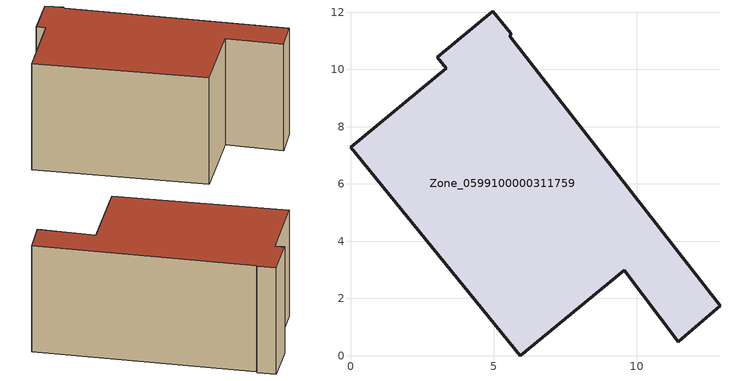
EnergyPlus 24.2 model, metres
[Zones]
Zone_0599100000311759
 floor ground (C_G): 4.97,12.03 5.6,11.26 5.58,11.15 12.91,1.74 11.45,0.49 9.56,2.98 5.93,0 0,7.29 3.35,10.05 3.03,10.43 z0
 wall outside (C_F): 5.6,11.26 4.97,12.03 3.03,10.43 3.35,10.05 0,7.29 5.93,0 9.56,2.98 11.45,0.49 12.91,1.74 5.58,11.15 5.6,11.26 z0:6.14
 roof outside (C_R): 12.91,1.74 5.58,11.15 5.6,11.26 4.97,12.03 3.03,10.43 3.35,10.05 0,7.29 5.93,0 9.56,2.98 11.45,0.49 z6.14
[BUILDING]
Pand.0599100000311759: North Axis=0; Terrain=City; Loads Convergence Tolerance Value=0.04; Temperature Convergence Tolerance Value=0.4; Solar Distribution=FullExterior; Maximum Number of Warmup Days=25; Minimum Number of Warmup Days=1
[Site:Location]
Rotterdam.The.Hague.AP_ZH_NLD Design_Conditions: Latitude=51.96; Longitude=4.45; Time Zone=1; Elevation=-4.5
[SITE:GROUNDTEMPERATURE:BUILDINGSURFACE]
18, 18, 18, 18, 18, 18, 18, 18, 18, 18, 18, 18
[MATERIAL] Thermal Absorptance=0.9; Solar Absorptance=0.7; Visible Absorptance=0.7
Name | Roughness | Thickness | Conductivity | Density | Specific Heat
G.TI.1946 | MediumSmooth | 0.15 | 1 | 540 | 1210
F.TI.1946 | Rough | 0.3 | 0.857143 | 1920 | 840
R.TI.1946 | MediumRough | 0.2 | 0.1 | 1500 | 1000
[CONSTRUCTION]
C_G: G.TI.1946
C_F: F.TI.1946
C_R: R.TI.1946
[ZONE]
Zone_0599100000311759: Type=1; Multiplier=1; Ceiling Height=Autocalculate; Volume=Autocalculate; Floor Area=autocalculate; Part of Total Floor Area=Yes
[ZONEINFILTRATION:DESIGNFLOWRATE]
Infil_Zone_0599100000311759: Zone or ZoneList or Space or SpaceList=Zone_0599100000311759; Schedule=AlwaysOn; Design Flow Rate Calculation Method=Flow/Area; Flow Rate per Floor Area=0.003; Constant Term Coefficient=1; Temperature Term Coefficient=0; Velocity Term Coefficient=0; Velocity Squared Term Coefficient=0
[HVACTEMPLATE:ZONE:IDEALLOADSAIRSYSTEM]
Zone_0599100000311759: Maximum Heating Supply Air Temperature=50; Minimum Cooling Supply Air Temperature=13; Maximum Heating Supply Air Humidity Ratio=0.0156; Minimum Cooling Supply Air Humidity Ratio=0.0077; Heating Limit=NoLimit; Cooling Limit=NoLimit; Dehumidification Control Type=ConstantSensibleHeatRatio; Cooling Sensible Heat Ratio=0.7; Dehumidification Setpoint=60; Humidification Control Type=None; Humidification Setpoint=30; Outdoor Air Method=None; Outdoor Air Flow Rate per Person=0.00944; Outdoor Air Flow Rate per Zone Floor Area=0; Outdoor Air Flow Rate per Zone=0; Demand Controlled Ventilation Type=None; Outdoor Air Economizer Type=NoEconomizer; Heat Recovery Type=None; Sensible Heat Recovery Effectiveness=0.7; Latent Heat Recovery Effectiveness=0.65
[ZONECONTROL:THERMOSTAT]
ThermostatControl_Zone_0599100000311759: Zone or ZoneList=Zone_0599100000311759; Control Type Schedule=DualSetpointControlType; Control 1=Thermostat_Zone_0599100000311759; Temperature Difference Between Cutout And Setpoint=0
[THERMOSTATSETPOINT:DUALSETPOINT]
Thermostat_Zone_0599100000311759: Heating Setpoint Temperature Schedule=HeatingSetpoint_Zone_0599100000311759; Cooling Setpoint Temperature Schedule=CoolingSetpoint_Zone_0599100000311759
[SCHEDULE:COMPACT]
HeatingSetpoint_Zone_0599100000311759: Through: 12/31, For: AllDays, Until: 24:00, 21
CoolingSetpoint_Zone_0599100000311759: Through: 12/31, For: AllDays, Until: 24:00, 24
DualSetpointControlType: Through: 12/31, For: AllDays, Until: 24:00, 4
AlwaysOn: Through: 12/31, For: AllDays, Until: 24:00, 1
